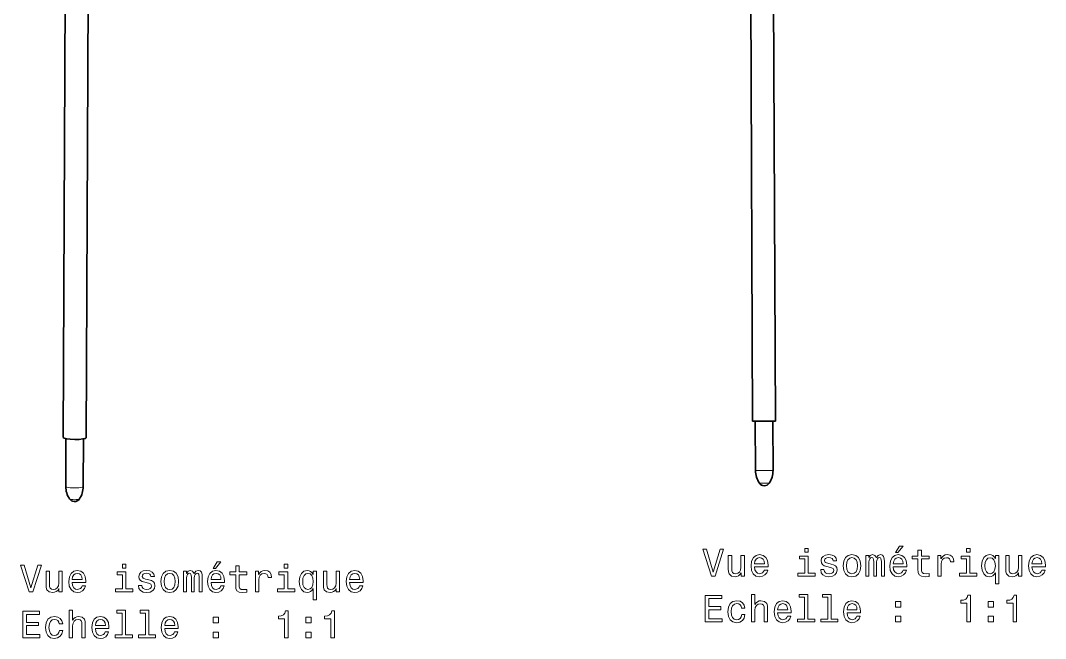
# Model space of a CAD drawing. Extents: x 386 to 1062, y 188 to 634.
# Drawn here: x 927.7 to 1062.3, y 456.8 to 538 of the extents above; entities that cross this region are included whole.
import ezdxf

# ---------------------------------------------------------------- set-up
doc = ezdxf.new("R2010")
doc.units = 0

msp = doc.modelspace()

# ---------------------------------------------------------------- linework, layer by layer
at = {"color": 7, "lineweight": 35}
for p, q in [((1023.88, 485.33), (1023.47, 580.83)), ((1026.88, 485.35), (1026.47, 580.85)), ((933.35, 483.17), (933.76, 577.43)), ((936.35, 483.16), (936.76, 577.41))]:
    msp.add_line(p, q, dxfattribs=at)
at = {"color": 7, "lineweight": 35, "ltscale": 0.064016}
msp.add_line((1026.44, 485.35), (1023.88, 485.33), dxfattribs=at)
at = {"color": 7, "lineweight": 35, "ltscale": 0.1625}
for p, q in [((1024.26, 478.84), (1024.23, 485.34)), ((1026.56, 478.85), (1026.53, 485.35))]:
    msp.add_line(p, q, dxfattribs=at)
at = {"color": 7, "lineweight": 35, "ltscale": 0.010983}
msp.add_line((1026.88, 485.35), (1026.44, 485.35), dxfattribs=at)
at = {"color": 7, "lineweight": 35, "ltscale": 0.156505}
msp.add_line((933.68, 476.76), (933.7, 483.02), dxfattribs=at)
at = {"color": 7, "lineweight": 35, "ltscale": 0.156503}
msp.add_line((935.98, 476.75), (936, 483.01), dxfattribs=at)
at = {"color": 7, "lineweight": 13, "ltscale": 0.020654}
msp.add_line((1025.08, 478.84), (1024.26, 478.84), dxfattribs=at)
at = {"color": 7, "lineweight": 13, "ltscale": 0.036844}
msp.add_line((1026.56, 478.85), (1025.08, 478.84), dxfattribs=at)
at = {"color": 7, "lineweight": 13, "ltscale": 0.011676}
msp.add_line((1025.23, 477.19), (1024.76, 477.19), dxfattribs=at)
at = {"color": 7, "lineweight": 13, "ltscale": 0.020822}
msp.add_line((1026.06, 477.19), (1025.23, 477.19), dxfattribs=at)
at = {"color": 7, "lineweight": 13}
for points in [[(1019.6, 468.49), (1018.72, 465.51), (1017.81, 468.49), (1017.34, 468.49), (1018.47, 464.98), (1018.97, 464.98), (1020.07, 468.49)], [(1031.19, 468.61), (1030.72, 468.61), (1030.72, 468.1), (1031.19, 468.1)], [(1042.66, 468.06), (1042.96, 468.06), (1043.66, 468.92), (1043.16, 468.92)], [(1052.44, 468.61), (1051.97, 468.61), (1051.97, 468.1), (1052.44, 468.1)], [(1022.8, 467.69), (1022.35, 467.69), (1022.35, 466.13), (1022.3, 465.77), (1022.16, 465.5), (1021.93, 465.34), (1021.63, 465.29), (1021.4, 465.33), (1021.24, 465.45), (1021.16, 465.66), (1021.14, 465.95), (1021.14, 467.69), (1020.69, 467.69), (1020.69, 465.91), (1020.71, 465.55), (1020.81, 465.26), (1021.1, 464.98), (1021.57, 464.89), (1021.82, 464.92), (1022.04, 465.02), (1022.22, 465.17), (1022.37, 465.4), (1022.37, 464.98), (1022.8, 464.98)], [(1024.13, 466.21), (1025.91, 466.21), (1025.91, 466.42), (1025.83, 467), (1025.61, 467.43), (1025.26, 467.69), (1024.79, 467.79), (1024.33, 467.69), (1023.98, 467.41), (1023.75, 466.95), (1023.67, 466.34), (1023.75, 465.72), (1023.97, 465.27), (1024.32, 464.98), (1024.77, 464.89), (1025.17, 464.95), (1025.49, 465.13), (1025.73, 465.4), (1025.86, 465.76), (1025.43, 465.76), (1025.33, 465.56), (1025.2, 465.41), (1024.83, 465.29), (1024.54, 465.34), (1024.33, 465.52), (1024.18, 465.81), (1024.13, 466.2)], [(1024.13, 466.58), (1024.19, 466.93), (1024.33, 467.19), (1024.53, 467.35), (1024.8, 467.4), (1025.07, 467.35), (1025.28, 467.19), (1025.41, 466.93), (1025.45, 466.58)], [(1031.17, 465.36), (1031.17, 467.6), (1030.03, 467.6), (1030.03, 467.22), (1030.73, 467.22), (1030.73, 465.36), (1029.82, 465.36), (1029.82, 464.98), (1032.09, 464.98), (1032.09, 465.36)], [(1034.18, 466.56), (1033.75, 466.66), (1033.43, 466.78), (1033.33, 467.02), (1033.36, 467.18), (1033.46, 467.3), (1033.64, 467.38), (1033.88, 467.41), (1034.12, 467.38), (1034.31, 467.29), (1034.43, 467.15), (1034.48, 466.97), (1034.91, 466.97), (1034.91, 466.98), (1034.84, 467.31), (1034.63, 467.57), (1034.31, 467.73), (1033.88, 467.79), (1033.45, 467.73), (1033.14, 467.56), (1032.94, 467.31), (1032.88, 467), (1032.93, 466.7), (1033.07, 466.49), (1033.3, 466.34), (1033.64, 466.23), (1034.13, 466.11), (1034.44, 465.98), (1034.52, 465.88), (1034.55, 465.73), (1034.5, 465.54), (1034.38, 465.4), (1034.19, 465.31), (1033.92, 465.28), (1033.65, 465.31), (1033.44, 465.42), (1033.31, 465.59), (1033.25, 465.83), (1032.82, 465.83), (1032.89, 465.42), (1033.1, 465.13), (1033.43, 464.95), (1033.88, 464.89), (1034.36, 464.95), (1034.7, 465.13), (1034.92, 465.41), (1034.99, 465.78), (1034.94, 466.1), (1034.78, 466.32), (1034.52, 466.46)], [(1035.76, 466.34), (1035.84, 465.72), (1036.07, 465.27), (1036.44, 464.98), (1036.93, 464.89), (1037.42, 464.98), (1037.79, 465.26), (1038.02, 465.72), (1038.11, 466.34), (1038.02, 466.95), (1037.79, 467.41), (1037.42, 467.69), (1036.93, 467.79), (1036.44, 467.69), (1036.07, 467.41), (1035.84, 466.95)], [(1036.21, 466.34), (1036.26, 466.8), (1036.4, 467.12), (1036.63, 467.32), (1036.93, 467.4), (1037.24, 467.32), (1037.46, 467.13), (1037.6, 466.8), (1037.66, 466.34), (1037.6, 465.88), (1037.46, 465.55), (1037.24, 465.35), (1036.93, 465.28), (1036.63, 465.35), (1036.4, 465.55), (1036.26, 465.88)], [(1038.75, 464.98), (1039.16, 464.98), (1039.16, 466.8), (1039.18, 467.07), (1039.26, 467.26), (1039.37, 467.38), (1039.53, 467.43), (1039.65, 467.39), (1039.73, 467.28), (1039.77, 467.11), (1039.78, 466.89), (1039.78, 464.98), (1040.17, 464.98), (1040.17, 466.8), (1040.19, 467.06), (1040.27, 467.26), (1040.39, 467.38), (1040.54, 467.43), (1040.66, 467.39), (1040.74, 467.28), (1040.79, 466.89), (1040.79, 464.98), (1041.2, 464.98), (1041.2, 466.86), (1041.18, 467.24), (1041.09, 467.54), (1040.93, 467.72), (1040.67, 467.79), (1040.36, 467.69), (1040.13, 467.4), (1039.94, 467.68), (1039.63, 467.79), (1039.34, 467.69), (1039.14, 467.41), (1039.14, 467.69), (1038.75, 467.69)], [(1042.35, 466.21), (1044.13, 466.21), (1044.13, 466.42), (1044.05, 467), (1043.83, 467.43), (1043.47, 467.69), (1043.01, 467.79), (1042.55, 467.69), (1042.19, 467.41), (1041.97, 466.95), (1041.89, 466.34), (1041.96, 465.72), (1042.19, 465.27), (1042.54, 464.98), (1042.99, 464.89), (1043.38, 464.95), (1043.71, 465.13), (1043.94, 465.4), (1044.08, 465.76), (1043.64, 465.76), (1043.55, 465.56), (1043.42, 465.41), (1043.05, 465.29), (1042.76, 465.34), (1042.54, 465.52), (1042.4, 465.81), (1042.35, 466.2)], [(1042.35, 466.58), (1042.41, 466.93), (1042.54, 467.19), (1042.75, 467.35), (1043.02, 467.4), (1043.29, 467.35), (1043.49, 467.19), (1043.62, 466.93), (1043.67, 466.58)], [(1045.59, 467.22), (1045.59, 465.87), (1045.62, 465.43), (1045.76, 465.13), (1046.05, 464.95), (1046.53, 464.89), (1047.05, 464.91), (1047.05, 465.3), (1046.67, 465.27), (1046.32, 465.31), (1046.13, 465.43), (1046.05, 465.65), (1046.04, 465.94), (1046.04, 467.22), (1047.05, 467.22), (1047.05, 467.6), (1046.04, 467.6), (1046.04, 468.39), (1045.59, 468.39), (1045.59, 467.6), (1044.83, 467.6), (1044.83, 467.22)], [(1048.2, 464.98), (1048.64, 464.98), (1048.64, 466.53), (1048.69, 466.91), (1048.83, 467.17), (1049.05, 467.33), (1049.35, 467.39), (1049.57, 467.36), (1049.73, 467.25), (1049.83, 467.08), (1049.87, 466.85), (1050.32, 466.85), (1050.26, 467.26), (1050.09, 467.55), (1049.81, 467.73), (1049.44, 467.79), (1049.18, 467.75), (1048.96, 467.65), (1048.76, 467.48), (1048.6, 467.24), (1048.6, 467.69), (1048.2, 467.69)], [(1052.43, 465.36), (1052.43, 467.6), (1051.29, 467.6), (1051.29, 467.22), (1051.98, 467.22), (1051.98, 465.36), (1051.07, 465.36), (1051.07, 464.98), (1053.34, 464.98), (1053.34, 465.36)], [(1055.77, 467.27), (1055.61, 467.5), (1055.44, 467.66), (1055.23, 467.75), (1054.99, 467.79), (1054.56, 467.69), (1054.23, 467.41), (1054.02, 466.95), (1053.94, 466.34), (1054.02, 465.73), (1054.23, 465.27), (1054.56, 464.98), (1054.99, 464.89), (1055.23, 464.92), (1055.43, 465.01), (1055.61, 465.16), (1055.77, 465.4), (1055.77, 463.94), (1056.21, 463.94), (1056.21, 467.69), (1055.77, 467.69)], [(1054.39, 466.34), (1054.44, 466.79), (1054.58, 467.12), (1054.79, 467.32), (1055.07, 467.39), (1055.36, 467.32), (1055.58, 467.12), (1055.71, 466.8), (1055.77, 466.34), (1055.71, 465.88), (1055.58, 465.55), (1055.36, 465.35), (1055.07, 465.29), (1054.79, 465.35), (1054.58, 465.55), (1054.44, 465.89)], [(1059.23, 467.69), (1058.79, 467.69), (1058.79, 466.13), (1058.74, 465.77), (1058.59, 465.5), (1058.36, 465.34), (1058.06, 465.29), (1057.83, 465.33), (1057.68, 465.45), (1057.59, 465.66), (1057.57, 465.95), (1057.57, 467.69), (1057.13, 467.69), (1057.13, 465.91), (1057.14, 465.55), (1057.24, 465.26), (1057.53, 464.98), (1058, 464.89), (1058.25, 464.92), (1058.47, 465.02), (1058.66, 465.17), (1058.81, 465.4), (1058.81, 464.98), (1059.23, 464.98)], [(1060.57, 466.21), (1062.34, 466.21), (1062.35, 466.42), (1062.27, 467), (1062.04, 467.43), (1061.69, 467.69), (1061.22, 467.79), (1060.76, 467.69), (1060.41, 467.41), (1060.18, 466.95), (1060.1, 466.34), (1060.18, 465.72), (1060.41, 465.27), (1060.75, 464.98), (1061.21, 464.89), (1061.6, 464.95), (1061.92, 465.13), (1062.16, 465.4), (1062.3, 465.76), (1061.86, 465.76), (1061.77, 465.56), (1061.64, 465.41), (1061.26, 465.29), (1060.97, 465.34), (1060.76, 465.52), (1060.62, 465.81), (1060.57, 466.2)], [(1060.57, 466.58), (1060.62, 466.93), (1060.76, 467.19), (1060.96, 467.35), (1061.24, 467.4), (1061.5, 467.35), (1061.71, 467.19), (1061.84, 466.93), (1061.88, 466.58)], [(929.99, 466.42), (929.11, 463.44), (928.21, 466.42), (927.73, 466.42), (928.86, 462.91), (929.37, 462.91), (930.47, 466.42)], [(941.58, 466.53), (941.12, 466.53), (941.12, 466.03), (941.58, 466.03)], [(953.05, 465.99), (953.35, 465.99), (954.05, 466.85), (953.56, 466.85)], [(955.99, 465.15), (955.99, 463.79), (956.02, 463.36), (956.16, 463.05), (956.44, 462.88), (956.92, 462.82), (957.45, 462.84), (957.45, 463.22), (957.06, 463.19), (956.71, 463.23), (956.53, 463.36), (956.45, 463.57), (956.43, 463.87), (956.43, 465.15), (957.45, 465.15), (957.45, 465.53), (956.43, 465.53), (956.43, 466.32), (955.99, 466.32), (955.99, 465.53), (955.22, 465.53), (955.22, 465.15)], [(962.84, 466.53), (962.37, 466.53), (962.37, 466.03), (962.84, 466.03)], [(933.19, 465.62), (932.75, 465.62), (932.75, 464.06), (932.7, 463.69), (932.55, 463.43), (932.33, 463.27), (932.03, 463.22), (931.79, 463.26), (931.64, 463.38), (931.55, 463.59), (931.53, 463.88), (931.53, 465.62), (931.09, 465.62), (931.09, 463.84), (931.11, 463.48), (931.2, 463.18), (931.49, 462.91), (931.96, 462.82), (932.21, 462.85), (932.43, 462.94), (932.62, 463.1), (932.77, 463.33), (932.77, 462.91), (933.19, 462.91)], [(934.53, 464.14), (936.3, 464.14), (936.31, 464.34), (936.23, 464.92), (936.01, 465.36), (935.65, 465.62), (935.19, 465.72), (934.73, 465.61), (934.37, 465.33), (934.15, 464.87), (934.07, 464.27), (934.14, 463.65), (934.37, 463.19), (934.72, 462.91), (935.17, 462.82), (935.56, 462.88), (935.89, 463.05), (936.12, 463.33), (936.26, 463.69), (935.82, 463.69), (935.73, 463.49), (935.6, 463.34), (935.23, 463.21), (934.94, 463.27), (934.72, 463.45), (934.58, 463.73), (934.53, 464.12)], [(934.53, 464.51), (934.58, 464.86), (934.72, 465.12), (934.93, 465.27), (935.2, 465.33), (935.47, 465.27), (935.67, 465.12), (935.8, 464.86), (935.85, 464.51)], [(941.57, 463.28), (941.57, 465.53), (940.43, 465.53), (940.43, 465.15), (941.13, 465.15), (941.13, 463.28), (940.22, 463.28), (940.22, 462.91), (942.49, 462.91), (942.49, 463.28)], [(944.58, 464.49), (944.15, 464.59), (943.83, 464.71), (943.72, 464.94), (943.75, 465.11), (943.86, 465.23), (944.03, 465.31), (944.28, 465.34), (944.52, 465.31), (944.7, 465.22), (944.82, 465.08), (944.87, 464.9), (945.31, 464.9), (945.31, 464.91), (945.23, 465.24), (945.02, 465.49), (944.7, 465.65), (944.28, 465.72), (943.85, 465.65), (943.54, 465.49), (943.34, 465.24), (943.28, 464.93), (943.32, 464.63), (943.47, 464.41), (943.7, 464.26), (944.04, 464.16), (944.53, 464.04), (944.83, 463.91), (944.91, 463.81), (944.94, 463.66), (944.9, 463.47), (944.78, 463.33), (944.58, 463.24), (944.32, 463.21), (944.04, 463.24), (943.84, 463.35), (943.7, 463.52), (943.65, 463.75), (943.22, 463.75), (943.29, 463.35), (943.5, 463.06), (943.82, 462.88), (944.28, 462.82), (944.75, 462.88), (945.1, 463.06), (945.31, 463.34), (945.39, 463.71), (945.33, 464.03), (945.18, 464.24), (944.92, 464.38)], [(946.15, 464.26), (946.23, 463.65), (946.47, 463.19), (946.83, 462.91), (947.33, 462.82), (947.82, 462.91), (948.19, 463.19), (948.42, 463.64), (948.5, 464.26), (948.42, 464.88), (948.19, 465.34), (947.82, 465.61), (947.33, 465.72), (946.83, 465.61), (946.47, 465.33), (946.23, 464.88)], [(946.61, 464.27), (946.65, 464.72), (946.79, 465.05), (947.02, 465.25), (947.33, 465.32), (947.63, 465.25), (947.86, 465.05), (948, 464.72), (948.05, 464.27), (948, 463.81), (947.86, 463.48), (947.63, 463.27), (947.33, 463.21), (947.02, 463.27), (946.79, 463.48), (946.65, 463.81)], [(949.14, 462.91), (949.55, 462.91), (949.55, 464.72), (949.58, 464.99), (949.65, 465.19), (949.77, 465.31), (949.92, 465.35), (950.04, 465.31), (950.12, 465.21), (950.16, 465.04), (950.18, 464.81), (950.18, 462.91), (950.56, 462.91), (950.56, 464.72), (950.59, 464.99), (950.66, 465.19), (950.78, 465.31), (950.94, 465.35), (951.06, 465.31), (951.14, 465.21), (951.19, 464.81), (951.19, 462.91), (951.6, 462.91), (951.6, 464.78), (951.57, 465.17), (951.49, 465.47), (951.33, 465.65), (951.07, 465.72), (950.76, 465.61), (950.52, 465.32), (950.33, 465.61), (950.02, 465.72), (949.73, 465.61), (949.54, 465.33), (949.54, 465.62), (949.14, 465.62)], [(952.75, 464.14), (954.52, 464.14), (954.53, 464.34), (954.45, 464.92), (954.22, 465.36), (953.87, 465.62), (953.4, 465.72), (952.94, 465.61), (952.59, 465.33), (952.36, 464.87), (952.28, 464.27), (952.36, 463.65), (952.58, 463.19), (952.93, 462.91), (953.39, 462.82), (953.78, 462.88), (954.1, 463.05), (954.34, 463.33), (954.48, 463.69), (954.04, 463.69), (953.95, 463.49), (953.81, 463.34), (953.44, 463.21), (953.15, 463.27), (952.94, 463.45), (952.8, 463.73), (952.75, 464.12)], [(952.75, 464.51), (952.8, 464.86), (952.94, 465.12), (953.14, 465.27), (953.42, 465.33), (953.68, 465.27), (953.89, 465.12), (954.02, 464.86), (954.06, 464.51)], [(958.6, 462.91), (959.04, 462.91), (959.04, 464.46), (959.08, 464.83), (959.22, 465.1), (959.44, 465.26), (959.74, 465.32), (959.96, 465.28), (960.13, 465.18), (960.23, 465.01), (960.27, 464.78), (960.71, 464.78), (960.65, 465.19), (960.49, 465.48), (960.21, 465.65), (959.83, 465.72), (959.57, 465.68), (959.35, 465.57), (959.16, 465.4), (959, 465.17), (959, 465.62), (958.6, 465.62)], [(962.82, 463.28), (962.82, 465.53), (961.68, 465.53), (961.68, 465.15), (962.38, 465.15), (962.38, 463.28), (961.47, 463.28), (961.47, 462.91), (963.74, 462.91), (963.74, 463.28)], [(966.17, 465.2), (966.01, 465.43), (965.83, 465.59), (965.63, 465.68), (965.39, 465.72), (964.96, 465.61), (964.63, 465.33), (964.41, 464.88), (964.33, 464.27), (964.41, 463.65), (964.63, 463.2), (964.96, 462.91), (965.39, 462.82), (965.63, 462.85), (965.83, 462.93), (966, 463.09), (966.17, 463.33), (966.17, 461.86), (966.61, 461.86), (966.61, 465.62), (966.17, 465.62)], [(964.79, 464.27), (964.83, 464.72), (964.98, 465.04), (965.19, 465.25), (965.46, 465.32), (965.76, 465.25), (965.98, 465.05), (966.11, 464.72), (966.16, 464.27), (966.11, 463.81), (965.98, 463.48), (965.76, 463.28), (965.46, 463.21), (965.19, 463.28), (964.98, 463.48), (964.83, 463.81)], [(969.63, 465.62), (969.18, 465.62), (969.18, 464.06), (969.13, 463.69), (968.98, 463.43), (968.76, 463.27), (968.46, 463.22), (968.22, 463.26), (968.07, 463.38), (967.99, 463.59), (967.97, 463.88), (967.97, 465.62), (967.52, 465.62), (967.52, 463.84), (967.54, 463.48), (967.63, 463.18), (967.93, 462.91), (968.39, 462.82), (968.65, 462.85), (968.86, 462.94), (969.05, 463.1), (969.2, 463.33), (969.2, 462.91), (969.63, 462.91)], [(970.96, 464.14), (972.74, 464.14), (972.74, 464.34), (972.66, 464.92), (972.44, 465.36), (972.09, 465.62), (971.62, 465.72), (971.16, 465.61), (970.81, 465.33), (970.58, 464.87), (970.5, 464.27), (970.57, 463.65), (970.8, 463.19), (971.15, 462.91), (971.6, 462.82), (972, 462.88), (972.32, 463.05), (972.56, 463.33), (972.69, 463.69), (972.25, 463.69), (972.16, 463.49), (972.03, 463.34), (971.66, 463.21), (971.37, 463.27), (971.15, 463.45), (971.01, 463.73), (970.96, 464.12)], [(970.96, 464.51), (971.02, 464.86), (971.15, 465.12), (971.36, 465.27), (971.63, 465.33), (971.9, 465.27), (972.11, 465.12), (972.23, 464.86), (972.28, 464.51)], [(1017.66, 458.94), (1019.88, 458.94), (1019.88, 459.36), (1018.12, 459.36), (1018.12, 460.55), (1019.69, 460.55), (1019.69, 460.97), (1018.12, 460.97), (1018.12, 462.01), (1019.84, 462.01), (1019.84, 462.44), (1017.66, 462.44)], [(1022.43, 460.75), (1022.87, 460.75), (1022.78, 461.15), (1022.57, 461.47), (1022.23, 461.67), (1021.79, 461.74), (1021.3, 461.64), (1020.94, 461.36), (1020.7, 460.9), (1020.62, 460.28), (1020.7, 459.67), (1020.93, 459.22), (1021.28, 458.94), (1021.77, 458.84), (1022.21, 458.92), (1022.55, 459.13), (1022.78, 459.46), (1022.88, 459.91), (1022.45, 459.91), (1022.38, 459.62), (1022.24, 459.41), (1022.04, 459.28), (1021.79, 459.24), (1021.48, 459.31), (1021.26, 459.51), (1021.12, 459.84), (1021.08, 460.3), (1021.12, 460.75), (1021.26, 461.08), (1021.49, 461.28), (1021.79, 461.35), (1022.05, 461.31), (1022.25, 461.19), (1022.38, 461)], [(1023.75, 458.94), (1024.19, 458.94), (1024.19, 460.5), (1024.23, 460.86), (1024.38, 461.12), (1024.61, 461.28), (1024.91, 461.34), (1025.15, 461.29), (1025.3, 461.16), (1025.38, 460.93), (1025.41, 460.63), (1025.41, 458.94), (1025.85, 458.94), (1025.85, 460.72), (1025.83, 461.08), (1025.74, 461.37), (1025.44, 461.65), (1024.98, 461.74), (1024.72, 461.71), (1024.51, 461.61), (1024.33, 461.46), (1024.19, 461.25), (1024.19, 462.56), (1023.75, 462.56)], [(1027.17, 460.16), (1028.95, 460.16), (1028.95, 460.37), (1028.87, 460.95), (1028.65, 461.38), (1028.29, 461.65), (1027.83, 461.74), (1027.37, 461.64), (1027.01, 461.36), (1026.79, 460.9), (1026.71, 460.29), (1026.78, 459.67), (1027.01, 459.22), (1027.36, 458.94), (1027.81, 458.84), (1028.2, 458.91), (1028.53, 459.08), (1028.76, 459.35), (1028.9, 459.71), (1028.46, 459.71), (1028.37, 459.51), (1028.24, 459.36), (1027.87, 459.24), (1027.58, 459.3), (1027.36, 459.47), (1027.22, 459.76), (1027.17, 460.15)], [(1030.7, 462.19), (1030.7, 459.31), (1029.79, 459.31), (1029.79, 458.94), (1032.05, 458.94), (1032.05, 459.31), (1031.14, 459.31), (1031.14, 462.56), (1030, 462.56), (1030, 462.19)], [(1033.74, 462.19), (1033.74, 459.31), (1032.82, 459.31), (1032.82, 458.94), (1035.09, 458.94), (1035.09, 459.31), (1034.18, 459.31), (1034.18, 462.56), (1033.04, 462.56), (1033.04, 462.19)], [(1036.28, 460.16), (1038.05, 460.16), (1038.06, 460.37), (1037.98, 460.95), (1037.76, 461.38), (1037.4, 461.65), (1036.93, 461.74), (1036.47, 461.64), (1036.12, 461.36), (1035.89, 460.9), (1035.81, 460.29), (1035.89, 459.67), (1036.12, 459.22), (1036.46, 458.94), (1036.92, 458.84), (1037.31, 458.91), (1037.63, 459.08), (1037.87, 459.35), (1038.01, 459.71), (1037.57, 459.71), (1037.48, 459.51), (1037.35, 459.36), (1036.97, 459.24), (1036.69, 459.3), (1036.47, 459.47), (1036.33, 459.76), (1036.28, 460.15)], [(1052.02, 458.94), (1052.48, 458.94), (1052.48, 462.46), (1052.14, 462.46), (1052.05, 462.16), (1051.87, 461.95), (1051.59, 461.83), (1051.21, 461.79), (1051.21, 461.43), (1052.02, 461.43)], [(1058.1, 458.94), (1058.55, 458.94), (1058.55, 462.46), (1058.21, 462.46), (1058.12, 462.16), (1057.94, 461.95), (1057.66, 461.83), (1057.28, 461.79), (1057.28, 461.43), (1058.1, 461.43)], [(934.14, 456.86), (934.58, 456.86), (934.58, 458.43), (934.63, 458.79), (934.78, 459.05), (935, 459.21), (935.31, 459.27), (935.55, 459.22), (935.7, 459.08), (935.78, 458.86), (935.8, 458.55), (935.8, 456.86), (936.24, 456.86), (936.24, 458.64), (936.22, 459), (936.13, 459.3), (935.84, 459.57), (935.37, 459.67), (935.12, 459.63), (934.9, 459.54), (934.72, 459.39), (934.58, 459.18), (934.58, 460.49), (934.14, 460.49)], [(941.1, 460.11), (941.1, 457.24), (940.18, 457.24), (940.18, 456.86), (942.45, 456.86), (942.45, 457.24), (941.54, 457.24), (941.54, 460.49), (940.4, 460.49), (940.4, 460.11)], [(944.13, 460.11), (944.13, 457.24), (943.22, 457.24), (943.22, 456.86), (945.48, 456.86), (945.48, 457.24), (944.58, 457.24), (944.58, 460.49), (943.44, 460.49), (943.44, 460.11)], [(962.42, 456.86), (962.88, 456.86), (962.88, 460.39), (962.53, 460.39), (962.44, 460.08), (962.26, 459.88), (961.98, 459.75), (961.6, 459.71), (961.6, 459.36), (962.42, 459.36)], [(968.49, 456.86), (968.95, 456.86), (968.95, 460.39), (968.61, 460.39), (968.52, 460.08), (968.33, 459.88), (968.06, 459.75), (967.67, 459.71), (967.67, 459.36), (968.49, 459.36)], [(1027.17, 460.54), (1027.23, 460.88), (1027.36, 461.14), (1027.57, 461.3), (1027.84, 461.35), (1028.11, 461.3), (1028.31, 461.14), (1028.44, 460.88), (1028.49, 460.54)], [(1036.28, 460.54), (1036.33, 460.88), (1036.47, 461.14), (1036.68, 461.3), (1036.95, 461.35), (1037.22, 461.3), (1037.42, 461.14), (1037.55, 460.88), (1037.59, 460.54)], [(1042.66, 460.89), (1043.35, 460.89), (1043.35, 461.65), (1042.66, 461.65)], [(1054.8, 460.89), (1055.5, 460.89), (1055.5, 461.65), (1054.8, 461.65)], [(928.05, 456.86), (930.27, 456.86), (930.27, 457.29), (928.52, 457.29), (928.52, 458.47), (930.08, 458.47), (930.08, 458.89), (928.52, 458.89), (928.52, 459.94), (930.23, 459.94), (930.23, 460.36), (928.05, 460.36)], [(932.83, 458.68), (933.27, 458.68), (933.18, 459.08), (932.96, 459.4), (932.62, 459.59), (932.18, 459.67), (931.7, 459.57), (931.33, 459.29), (931.1, 458.83), (931.02, 458.21), (931.1, 457.6), (931.32, 457.15), (931.68, 456.86), (932.17, 456.77), (932.6, 456.84), (932.94, 457.06), (933.17, 457.39), (933.27, 457.83), (932.85, 457.83), (932.77, 457.55), (932.63, 457.34), (932.43, 457.21), (932.18, 457.17), (931.88, 457.23), (931.65, 457.43), (931.52, 457.76), (931.47, 458.23), (931.52, 458.68), (931.66, 459.01), (931.89, 459.21), (932.18, 459.28), (932.45, 459.23), (932.64, 459.12), (932.77, 458.93)], [(937.57, 458.09), (939.34, 458.09), (939.35, 458.3), (939.27, 458.88), (939.04, 459.31), (938.69, 459.57), (938.22, 459.67), (937.76, 459.57), (937.41, 459.29), (937.18, 458.83), (937.1, 458.22), (937.18, 457.6), (937.4, 457.15), (937.75, 456.86), (938.21, 456.77), (938.6, 456.83), (938.92, 457.01), (939.16, 457.28), (939.3, 457.64), (938.86, 457.64), (938.77, 457.44), (938.63, 457.29), (938.26, 457.17), (937.97, 457.22), (937.76, 457.4), (937.62, 457.69), (937.57, 458.08)], [(937.57, 458.46), (937.62, 458.81), (937.76, 459.07), (937.96, 459.22), (938.24, 459.28), (938.5, 459.22), (938.71, 459.07), (938.84, 458.81), (938.88, 458.46)], [(946.67, 458.09), (948.45, 458.09), (948.45, 458.3), (948.37, 458.88), (948.15, 459.31), (947.8, 459.57), (947.33, 459.67), (946.87, 459.57), (946.52, 459.29), (946.29, 458.83), (946.21, 458.22), (946.29, 457.6), (946.51, 457.15), (946.86, 456.86), (947.31, 456.77), (947.71, 456.83), (948.03, 457.01), (948.27, 457.28), (948.4, 457.64), (947.96, 457.64), (947.87, 457.44), (947.74, 457.29), (947.37, 457.17), (947.08, 457.22), (946.87, 457.4), (946.72, 457.69), (946.67, 458.08)], [(946.67, 458.46), (946.73, 458.81), (946.87, 459.07), (947.07, 459.22), (947.34, 459.28), (947.61, 459.22), (947.82, 459.07), (947.94, 458.81), (947.99, 458.46)], [(953.05, 458.82), (953.75, 458.82), (953.75, 459.57), (953.05, 459.57)], [(965.2, 458.82), (965.89, 458.82), (965.89, 459.57), (965.2, 459.57)], [(1042.66, 458.94), (1043.35, 458.94), (1043.35, 459.69), (1042.66, 459.69)], [(1054.8, 458.94), (1055.5, 458.94), (1055.5, 459.69), (1054.8, 459.69)], [(953.05, 456.86), (953.75, 456.86), (953.75, 457.62), (953.05, 457.62)], [(965.2, 456.86), (965.89, 456.86), (965.89, 457.62), (965.2, 457.62)]]:
    msp.add_lwpolyline(points, close=True, dxfattribs=at)
at = {"color": 7, "lineweight": 35}
for centre, radius, start, end in [((1027.24, 478.85), 2.98, 180.2466, 213.9241), ((1023.58, 478.83), 2.98, 326.5691, 0.2466), ((936.6, 476.74), 2.92, 179.7273, 213.8881), ((933.05, 476.76), 2.92, 325.6169, 359.7785), ((1025.41, 477.62), 0.781, 213.9241, 270.2466), ((1025.41, 477.62), 0.781, 270.2466, 326.5691), ((934.82, 475.55), 0.781, 213.9366, 267.1775), ((934.82, 475.55), 0.781, 267.1775, 325.5688)]:
    msp.add_arc(centre, radius, start, end, dxfattribs=at)
msp.add_ellipse((934.85, 483.17), major_axis=(1.5, -0.01), ratio=0.160997, start_param=3.141525, end_param=6.283117, dxfattribs=at)
at = {"color": 7, "lineweight": 13}
for centre, major_axis, start_param, end_param in [((934.83, 476.75), (1.15, 0), 3.14166, 6.283253), ((934.82, 475.12), (0.65, -0.003), 3.25056, 6.174271)]:
    msp.add_ellipse(centre, major_axis=major_axis, ratio=0.160997, start_param=start_param, end_param=end_param, dxfattribs=at)

doc.saveas('drawing.dxf')
